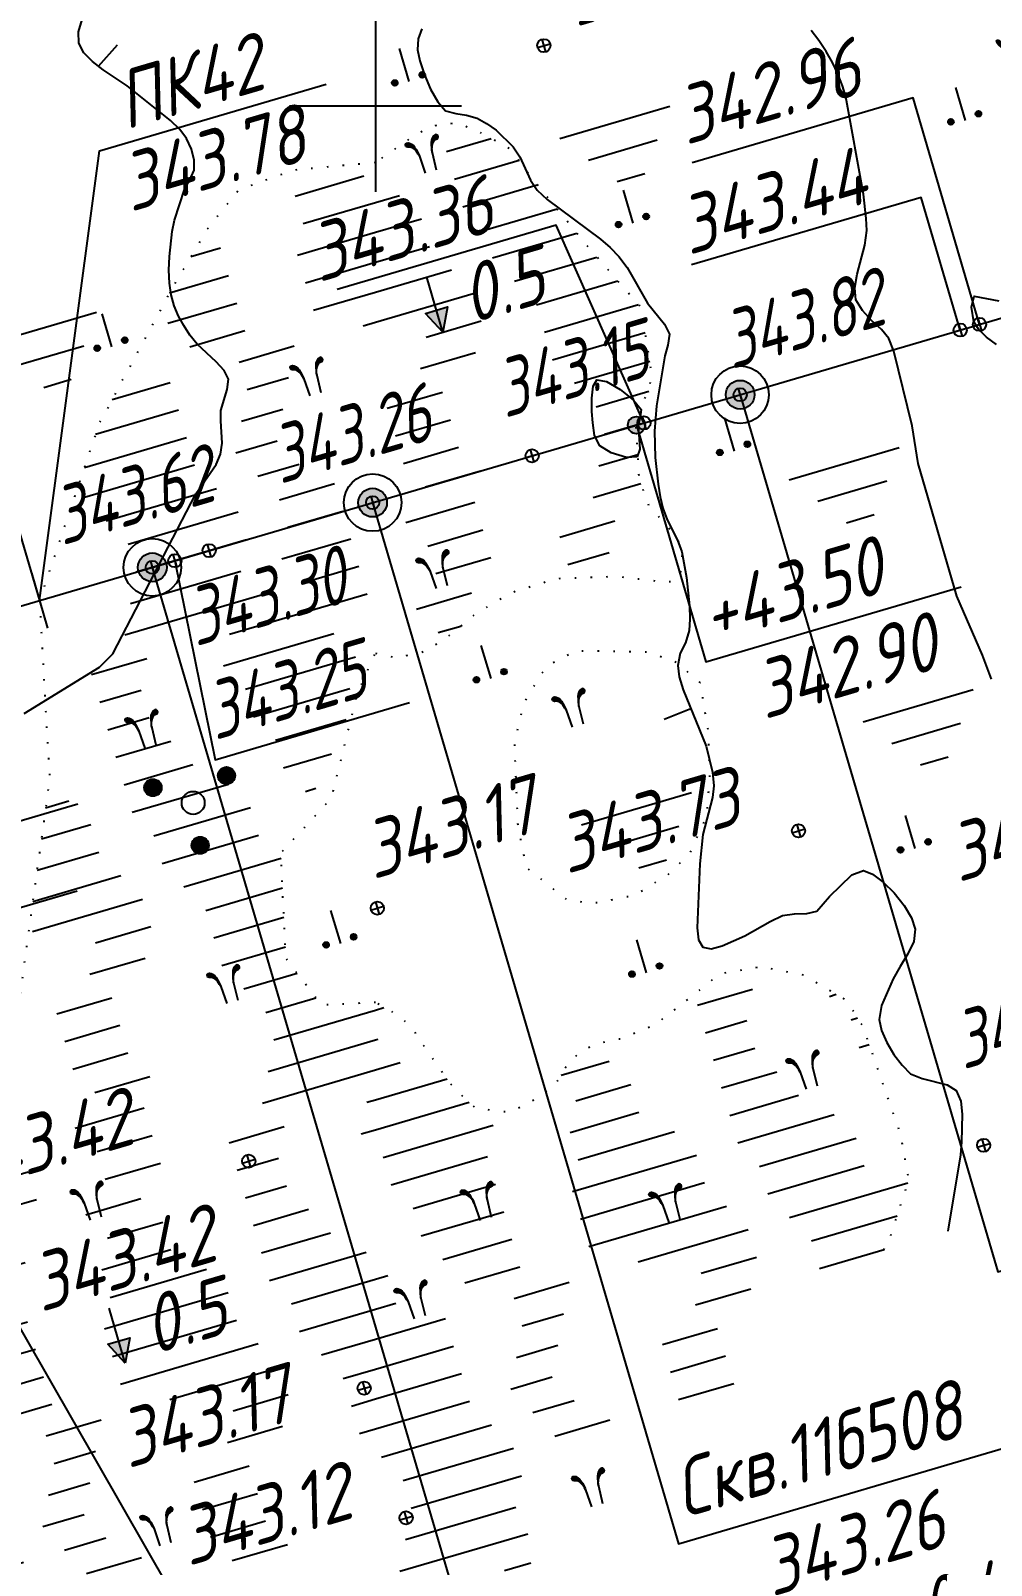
# Model space of a CAD drawing. Extents: x 1517648 to 1519685, y 2184577 to 2185456.
# Drawn here: x 1517976 to 1518042.9, y 2184698.3 to 2184805.2 of the extents above; entities that cross this region are included whole.
import ezdxf
from ezdxf.enums import TextEntityAlignment as Align

# ---------------------------------------------------------------- set-up
doc = ezdxf.new("R2010")
doc.units = 0
doc.header["$PDMODE"] = 34
doc.linetypes.add('ИИDot', pattern=[1, 0, -1])
for name, color, linetype, lineweight in [('ИИ_БОЛОТО_025', 3, 'Continuous', 25), ('ИИ_ГЕОСЕТКА_025', 3, 'Continuous', 25), ('ИИ_КОНТУР_025', 7, 'ИИDot', 25), ('ИИ_ОТМЕТКА_025', 7, 'Continuous', 25), ('ИИ_ОФОРМЛЕНИЕ_025', 7, 'Continuous', 25), ('ИИ_ПИКЕТАЖ_025', 7, 'Continuous', 25), ('ИИ_РАЗМЕР_025', 7, 'Continuous', 25), ('ИИ_РЕЛЬЕФ_025', 34, 'Continuous', 25), ('ИИ_СКВАЖИНА_025', 7, 'Continuous', 25), ('ИИ_ТРАССА_ТРУБ_025', 7, 'Continuous', 25), ('ИИ_УГОДЬЯ_025', 7, 'Continuous', 25)]:
    doc.layers.add(name, color=color, linetype=linetype, lineweight=lineweight)
doc.styles.add('VNIPISIMPLEXCUR', font='simplex.shx', dxfattribs={"width": 0.8, "oblique": 15})
doc.dimstyles.new('ИИ-2000-м-dm', dxfattribs={"dimscale": 2, "dimtxt": 2.5, "dimasz": 2.5, "dimexe": 1.25, "dimexo": 0, "dimgap": 1, "dimtad": 1, "dimtoh": 1, "dimzin": 1, "dimdsep": 46, "dimtxsty": 'VNIPISIMPLEXCUR', "dimcen": 2.5, "dimaunit": 1, "dimazin": 0, "dimtfac": 1, "dimtmove": 1, "dimatfit": 2, "dimfxl": 1, "dimarcsym": 0})
pattern_1 = [(16.3732, (1510916.102, 2172268.426), (-9.58435, 32.62116), [10, -3, 4, -5, 4, -8]), (16.3732, (1510916.498, 2172270.627), (-9.58435, 32.62116), [8, -3, 5, -4, 5, -9]), (16.3732, (1510916.894, 2172272.828), (-9.58435, 32.62116), [8, -3, 4, -6, 4, -9]), (16.3732, (1510916.33, 2172274.747), (-9.58435, 32.62116), [8, -3, 4, -5, 4, -10]), (16.3732, (1510914.807, 2172276.384), (-9.58435, 32.62116), [8, -3, 3, -7, 4, -9]), (16.3732, (1510913.283, 2172278.02), (-9.58435, 32.62116), [8, -3, 3, -8, 4, -8]), (16.3732, (1510912.72, 2172279.94), (-9.58435, 32.62116), [8, -4, 3, -10, 4, -5]), (16.3732, (1510912.156, 2172281.86), (-9.58435, 32.62116), [8, -5, 3, -10, 4, -4]), (16.3732, (1510910.633, 2172283.495), (-9.58435, 32.62116), [9, -5, 4, -5, 8, -3]), (16.3732, (1510909.11, 2172285.132), (-9.58435, 32.62116), [7, -5, 4, -5, 10, -3]), (16.3732, (1510908.546, 2172287.05), (-9.58435, 32.62116), [7, -4, 5, -5, 9, -4]), (16.3732, (1510907.022, 2172288.69), (-9.58435, 32.62116), [7, -4, 6, -5, 9, -3]), (16.3732, (1510906.46, 2172290.607), (-9.58435, 32.62116), [5, -6, 6, -6, 7, -4]), (16.3732, (1510905.895, 2172292.526), (-9.58435, 32.62116), [4, -6, 7, -6, 5, -6]), (16.3732, (1510905.33, 2172294.445), (-9.58435, 32.62116), [3, -7, 8, -6, 4, -6]), (16.3732, (1510904.767, 2172296.364), (-9.58435, 32.62116), [3, -6, 8, -6, 4, -7]), (16.3732, (1510904.204, 2172298.283), (-9.58435, 32.62116), [4, -6, 10, -5, 4, -5])]

# ---------------------------------------------------------------- blocks, each defined once
blk = doc.blocks.new('ИИ053951')
at = {"linetype": 'Continuous', "lineweight": 25}
h = blk.add_hatch(color=0, dxfattribs=at)
edge = h.paths.add_edge_path()
edge.add_arc((1.16, 0.95), 0.3, 0, 360)
h = blk.add_hatch(color=0, dxfattribs=at)
edge = h.paths.add_edge_path()
edge.add_arc((-1.403, 0.53), 0.3, 0, 360)
h = blk.add_hatch(color=0, dxfattribs=at)
edge = h.paths.add_edge_path()
edge.add_arc((0.243, -1.48), 0.3, 0, 360)
at = {"color": 0, "linetype": 'Continuous', "lineweight": 25}
for centre, radius in [((1.16, 0.95), 0.3), ((-1.403, 0.53), 0.3), ((0, 0), 0.4), ((0.243, -1.48), 0.3)]:
    blk.add_circle(centre, radius, dxfattribs=at)
blk = doc.blocks.new('ИИ05403')
at = {"linetype": 'Continuous', "lineweight": 25}
for points in [[(-0.372, 1.104), (-0.431, 1.161), (-0.48, 1.184), (-0.522, 1.188), (-0.557, 1.174), (-0.584, 1.138), (-0.586, 1.087), (-0.571, 1.061), (-0.533, 1.036), (-0.476, 1.021), (-0.421, 1.002), (-0.364, 0.955), (-0.323, 0.896), (-0.283, 0.809), (-0.251, 0.709), (-0.232, 0.626), (-0.236, 0.688), (-0.255, 0.786), (-0.277, 0.879), (-0.302, 0.97), (-0.328, 1.042)], [(0.421, 1.002), (0.476, 1.021), (0.533, 1.036), (0.571, 1.061), (0.586, 1.087), (0.584, 1.138), (0.557, 1.174), (0.522, 1.188), (0.48, 1.184), (0.431, 1.161), (0.372, 1.104), (0.328, 1.042), (0.302, 0.97), (0.277, 0.879), (0.255, 0.786), (0.236, 0.688), (0.232, 0.626), (0.251, 0.709), (0.283, 0.809), (0.323, 0.896), (0.364, 0.955)]]:
    blk.add_hatch(color=0, dxfattribs=at).paths.add_polyline_path(points)
at = {"color": 0, "linetype": 'Continuous', "lineweight": 25}
for points in [[(-0.232, 0.626), (-0.251, 0.709), (-0.283, 0.809), (-0.323, 0.896), (-0.364, 0.955), (-0.421, 1.002), (-0.476, 1.021), (-0.533, 1.036), (-0.571, 1.061), (-0.586, 1.087), (-0.584, 1.138), (-0.557, 1.174), (-0.522, 1.188), (-0.48, 1.184), (-0.431, 1.161), (-0.372, 1.104), (-0.328, 1.042), (-0.302, 0.97), (-0.277, 0.879), (-0.255, 0.786), (-0.236, 0.688), (-0.232, 0.626), (-0.2, 0)], [(0.232, 0.626), (0.251, 0.709), (0.283, 0.809), (0.323, 0.896), (0.364, 0.955), (0.421, 1.002), (0.476, 1.021), (0.533, 1.036), (0.571, 1.061), (0.586, 1.087), (0.584, 1.138), (0.557, 1.174), (0.522, 1.188), (0.48, 1.184), (0.431, 1.161), (0.372, 1.104), (0.328, 1.042), (0.302, 0.97), (0.277, 0.879), (0.255, 0.786), (0.236, 0.688), (0.232, 0.626), (0.2, 0)]]:
    blk.add_lwpolyline(points, dxfattribs=at)
blk = doc.blocks.new('ИИ05407')
at = {"linetype": 'Continuous', "lineweight": 25}
h = blk.add_hatch(color=0, dxfattribs=at)
edge = h.paths.add_edge_path()
edge.add_arc((-0.5, 0.1), 0.1, 0, 360)
h = blk.add_hatch(color=0, dxfattribs=at)
edge = h.paths.add_edge_path()
edge.add_arc((0.5, 0.1), 0.1, 0, 360)
at = {"color": 0, "linetype": 'Continuous', "lineweight": 25}
blk.add_lwpolyline([(0, 0), (0, 1.2)], dxfattribs=at)
for centre in [(-0.5, 0.1), (0.5, 0.1)]:
    blk.add_circle(centre, 0.1, dxfattribs=at)
blk = doc.blocks.new('ИИ05468')
at = {"color": 0, "linetype": 'Continuous', "lineweight": 25}
for points in [[(-2, 1), (2, 1)], [(-1.25, 0), (1.25, 0)], [(-0.5, -1), (0.5, -1)]]:
    blk.add_lwpolyline(points, dxfattribs=at)
blk = doc.blocks.new('PICKET')
at = {"color": 0, "linetype": 'Continuous', "lineweight": 25}
for p, q in [((-0.23, 0), (0.23, 0)), ((0, 0.23), (0, -0.23))]:
    blk.add_line(p, q, dxfattribs=at)
blk.add_circle((0, 0), 0.23, dxfattribs=at)
at = {"color": 0, "linetype": 'Continuous', "style": 'VNIPISIMPLEXCUR', "oblique": 15, "width": 0.8}
blk.add_attdef('OTMETKA', (1.25, 0.3), '', height=2, dxfattribs=at)
at = {"color": 8, "linetype": 'Continuous', "style": 'VNIPISIMPLEXCUR', "oblique": 15, "width": 0.8, "flags": 1}
blk.add_attdef('NOMER', (1.25, -2.7), '', height=2, dxfattribs=at)
blk = doc.blocks.new('ИИ05466')
at = {"linetype": 'Continuous', "lineweight": 25}
blk.add_hatch(color=0, dxfattribs=at).paths.add_polyline_path([(0, 0), (-0.4, 0.8), (0.4, 0.8)])
at = {"color": 0, "linetype": 'Continuous', "lineweight": 25}
for points in [[(0, 0), (0, 2)], [(0, 0), (-0.4, 0.8), (0.4, 0.8), (0, 0)]]:
    blk.add_lwpolyline(points, dxfattribs=at)
at = {"color": 0, "linetype": 'Continuous', "style": 'VNIPISIMPLEXCUR', "oblique": 15, "width": 0.8}
blk.add_attdef('DEPTH', (1, 0), '', height=2, dxfattribs=at)
blk = doc.blocks.new('ИИ053672А')
at = {"color": 0, "linetype": 'Continuous'}
for points in [[(0.7, 3.096), (0, 3.5), (-0.7, 3.096)], [(0, 3.5), (0, 0), (0.7, 0)], [(0.85, 2.009), (0, 2.5), (-0.85, 2.009)], [(1, 0.923), (0, 1.5), (-1, 0.923)]]:
    blk.add_lwpolyline(points, dxfattribs=at)
at = {"color": 0, "linetype": 'Continuous', "style": 'VNIPISIMPLEXCUR', "oblique": 15, "width": 0.8}
blk.add_attdef('RACE1', text='', height=2, dxfattribs=at).set_placement((-2, 2.25), align=Align.RIGHT)
blk.add_attdef('HEIGHT', (2, 2.25), '', height=2, dxfattribs=at)
blk.add_attdef('DISTANCE', text='', height=2, dxfattribs=at).set_placement((8.5, 1.75), align=Align.MIDDLE_LEFT)
blk.add_attdef('RACE2', text='', height=2, dxfattribs=at).set_placement((-2, 1.25), align=Align.TOP_RIGHT)
blk.add_attdef('THICKNESS', text='', height=2, dxfattribs=at).set_placement((2, 1.25), align=Align.TOP_LEFT)
blk = doc.blocks.new('ИИ15001')
at = {"color": 0, "linetype": 'Continuous', "lineweight": 25}
blk.add_lwpolyline([(0, 1), (0, -1)], dxfattribs=at)
at = {"color": 0, "linetype": 'Continuous', "lineweight": 25, "style": 'VNIPISIMPLEXCUR', "oblique": 15, "width": 0.8}
blk.add_attdef('STATIONING', text='', height=2, dxfattribs=at).set_placement((0, 2), align=Align.CENTER)
at = {"color": 7, "linetype": 'Continuous', "lineweight": 25, "style": 'VNIPISIMPLEXCUR', "oblique": 15, "width": 0.8}
blk.add_attdef('HEIGHT', text='', height=2, dxfattribs=at).set_placement((0, -2), align=Align.TOP_CENTER)
blk = doc.blocks.new('ИИ25001')
at = {"linetype": 'Continuous'}
h = blk.add_hatch(color=0, dxfattribs=at)
edge = h.paths.add_edge_path()
edge.add_arc((0, 0), 0.5, 0, 360)
at = {"color": 0, "linetype": 'Continuous'}
for radius in [1, 0.5]:
    blk.add_circle((0, 0), radius, dxfattribs=at)
at = {"color": 0, "style": 'VNIPISIMPLEXCUR', "oblique": 15, "width": 0.8}
for tag, p in [('NUMBER', (2, 0.7)), ('STS', (14.218, 0.7)), ('EGWL', (38.317, 0.7)), ('TFS', (19.079, -1)), ('HEIGHT', (2, -2.7)), ('FS', (14.218, -2.7)), ('AGWL', (36.594, -2.7))]:
    blk.add_attdef(tag, p, '', height=2, dxfattribs=at)
at = {"color": 253, "style": 'VNIPISIMPLEXCUR', "oblique": 15, "width": 0.8, "flags": 1}
for tag, p in [('DATE', (-2.5, -0.8)), ('NOTE1', (-2.5, -3.2)), ('NOTE2', (-2.5, -5.6))]:
    blk.add_attdef(tag, text='', height=1.6, dxfattribs=at).set_placement(p, align=Align.RIGHT)
blk = doc.blocks.new('ИИ15002')
at = {"linetype": 'Continuous', "lineweight": 25}
h = blk.add_hatch(color=0, dxfattribs=at)
edge = h.paths.add_edge_path()
edge.add_arc((0, 0), 0.3, 0, 360)
at = {"color": 0, "linetype": 'Continuous', "lineweight": 25}
blk.add_circle((0, 0), 0.3, dxfattribs=at)
at = {"color": 0, "linetype": 'Continuous', "style": 'VNIPISIMPLEXCUR', "oblique": 15, "width": 0.8}
blk.add_attdef('STATIONING', (1, 1.3), '', height=2, rotation=90, dxfattribs=at)
at = {"color": 7, "linetype": 'Continuous', "style": 'VNIPISIMPLEXCUR', "oblique": 15, "width": 0.8}
blk.add_attdef('HEIGHT', text='', height=2, dxfattribs=at).set_placement((0, -1.3), align=Align.TOP_CENTER)
blk = doc.blocks.new('ИИ053296')
at = {"color": 0, "linetype": 'Continuous', "lineweight": 25}
blk.add_lwpolyline([(0, 0), (1, 0)], dxfattribs=at)
blk = doc.blocks.new('ИИ05012')
at = {"color": 0, "linetype": 'Continuous', "flags": 128}
for points in [[(0, 3), (0, -3)], [(-3, 0), (3, 0)]]:
    blk.add_lwpolyline(points, dxfattribs=at)
blk = doc.blocks.new('*D26')
at = {"layer": 'Defpoints', "color": 0, "transparency": 16777216}
for p in [(1517926.91, 2184855.15), (1518076.55, 2184794.9), (1517957.23, 2184764.67), (1517857.42, 2184730.52), (1517974.2, 2184660.52)]:
    blk.add_point(p, dxfattribs=at)
at = {"layer": 'ИИ_РАЗМЕР_025', "color": 0, "lineweight": -2, "transparency": 16777216}
for p, q in [((1517951.52, 2184788.68), (1517966.03, 2184792.94)), ((1517955.31, 2184766.13), (1517951.52, 2184788.68))]:
    blk.add_line(p, q, dxfattribs=at)
blk.add_arc((1517950.55, 2184757.88), 9.53, 40.6008, 79.4298, dxfattribs=at)
at = {"layer": 'ИИ_РАЗМЕР_025', "color": 0, "transparency": 16777216}
for points in [[(1517952.31, 2184766.58), (1517952.28, 2184767.91), (1517948.29, 2184767.14)], [(1517958.37, 2184764.4), (1517957.2, 2184763.76), (1517959.69, 2184760.57)]]:
    blk.add_solid(points, dxfattribs=at)
at = {"layer": 'ИИ_РАЗМЕР_025', "color": 0, "transparency": 16777216, "insert": (1517958.3, 2184794.19), "char_height": 4, "attachment_point": 5, "rotation": 16.3732, "style": 'VNIPISIMPLEXCUR'}
blk.add_mtext("87°17'", dxfattribs=at)

msp = doc.modelspace()

# ---------------------------------------------------------------- hatches: boundary and pattern name
at = {"layer": 'ИИ_БОЛОТО_025'}
h = msp.add_hatch(dxfattribs=at)
h.set_pattern_fill('ИИ_БОЛОТО', color=256, scale=2, style=0, pattern_type=2)
h.set_pattern_definition(pattern_1)
h.paths.add_polyline_path([(1518000, 2184761.86), (1518001.418, 2184761.546), (1518003.235, 2184761.924), (1518004.825, 2184762.832), (1518006.945, 2184764.572), (1518009.443, 2184766.085), (1518012.623, 2184767.068), (1518016.863, 2184767.219), (1518019.362, 2184766.917), (1518020.725, 2184766.841), (1518021.33, 2184767.598), (1518021.406, 2184769.186), (1518020.649, 2184770.321), (1518019.059, 2184772.136), (1518018.378, 2184774.028), (1518018.226, 2184776.827), (1518019.286, 2184781.081), (1518018.529, 2184785.922), (1518014.895, 2184790.083), (1518011.031, 2184794.793), (1518009.517, 2184796.912), (1518007.094, 2184798.273), (1518005.58, 2184798.803), (1518003.839, 2184798.576), (1518002.324, 2184797.668), (1518000, 2184796.047)])
h = msp.add_hatch(dxfattribs=at)
h.set_pattern_fill('ИИ_БОЛОТО', color=256, scale=2, style=0, pattern_type=2)
h.set_pattern_definition(pattern_1)
h.paths.add_polyline_path([(1518000, 2184682.984), (1517998.463, 2184681.637), (1517993.389, 2184678.175), (1517989.8, 2184677.433), (1517986.83, 2184679.288), (1517982.251, 2184682.132), (1517978.044, 2184687.449), (1517973.093, 2184701.184), (1517973.959, 2184706.501), (1517974.456, 2184717.894), (1517974.456, 2184732.486), (1517976.439, 2184746.87), (1517977.305, 2184753.177), (1517977.063, 2184757.066), (1517976.592, 2184765.533), (1517980.739, 2184777.84), (1517985.8, 2184787.252), (1517988.365, 2184791.538), (1517990.502, 2184794.159), (1517994.291, 2184795.518), (1518000, 2184796.047), (1518000, 2184761.86), (1517998.776, 2184759.172), (1517996.231, 2184753.165), (1517993.407, 2184747.935), (1517993.762, 2184740.58), (1517996.236, 2184737.33), (1518000, 2184737.516)])
h = msp.add_hatch(dxfattribs=at)
h.set_pattern_fill('ИИ_БОЛОТО', color=256, scale=2, style=0, pattern_type=2)
h.set_pattern_definition(pattern_1)
h.paths.add_polyline_path([(1518011.944, 2184687.125), (1518010.015, 2184706.519), (1518026.966, 2184711.499), (1518027.207, 2184712.496), (1518028.174, 2184715.009), (1518030.98, 2184717.039), (1518033.688, 2184718.199), (1518035.14, 2184719.745), (1518035.817, 2184721.002), (1518037.171, 2184725.158), (1518036.591, 2184728.348), (1518033.975, 2184735.844), (1518032.814, 2184737.68), (1518029.815, 2184739.42), (1518026.913, 2184740), (1518024.011, 2184739.517), (1518019.464, 2184735.94), (1518017.045, 2184734.974), (1518015.207, 2184734.587), (1518013.563, 2184733.524), (1518012.595, 2184731.881), (1518011.241, 2184730.818), (1518009.403, 2184729.851), (1518006.984, 2184730.141), (1518005.436, 2184731.591), (1518003.695, 2184734.007), (1518002.437, 2184735.94), (1518000.986, 2184737.004), (1518000, 2184737.516), (1518000, 2184682.984), (1518002.782, 2184684.788), (1518007.41, 2184686.707)])

# ---------------------------------------------------------------- linework, layer by layer
at = {"layer": 'ИИ_КОНТУР_025', "flags": 128}
for points in [[(1518000, 2184761.86), (1518001.418, 2184761.546), (1518003.235, 2184761.924), (1518004.825, 2184762.832), (1518006.945, 2184764.572), (1518009.443, 2184766.085), (1518012.623, 2184767.068), (1518016.863, 2184767.219), (1518019.362, 2184766.917), (1518020.725, 2184766.841), (1518021.33, 2184767.598), (1518021.406, 2184769.186), (1518020.649, 2184770.321), (1518019.059, 2184772.136), (1518018.378, 2184774.028), (1518018.16, 2184777.81), (1518019.286, 2184781.081), (1518018.529, 2184785.922), (1518014.895, 2184790.083), (1518011.031, 2184794.793), (1518009.517, 2184796.912), (1518007.094, 2184798.273), (1518005.58, 2184798.803), (1518003.839, 2184798.576), (1518002.324, 2184797.668), (1518000, 2184796.047)], [(1518000, 2184796.047), (1517994.291, 2184795.518), (1517990.502, 2184794.159), (1517988.365, 2184791.538), (1517985.8, 2184787.252), (1517980.739, 2184777.84), (1517976.592, 2184765.533), (1517977.063, 2184757.066), (1517977.305, 2184753.177), (1517976.439, 2184746.87), (1517974.456, 2184732.486), (1517974.456, 2184717.894), (1517973.959, 2184706.501), (1517973.093, 2184701.184), (1517978.044, 2184687.449), (1517982.251, 2184682.132), (1517986.83, 2184679.288), (1517989.8, 2184677.433), (1517993.389, 2184678.175), (1517998.463, 2184681.637), (1518000, 2184682.984)], [(1518000, 2184737.516), (1517996.236, 2184737.33), (1517993.762, 2184740.58), (1517993.407, 2184747.935), (1517996.928, 2184751.757), (1517998.776, 2184759.172), (1518000, 2184761.86)], [(1518035.429, 2184720.283), (1518035.817, 2184721.002), (1518037.171, 2184725.158), (1518036.591, 2184728.348), (1518033.975, 2184735.844), (1518032.814, 2184737.68), (1518029.815, 2184739.42), (1518026.913, 2184740), (1518024.011, 2184739.517), (1518019.464, 2184735.94), (1518017.045, 2184734.974), (1518015.207, 2184734.587), (1518013.563, 2184733.524), (1518012.595, 2184731.881), (1518011.241, 2184730.818), (1518009.403, 2184729.851), (1518006.984, 2184730.141), (1518005.436, 2184731.591), (1518003.695, 2184734.007), (1518002.437, 2184735.94), (1518000.986, 2184737.004), (1518000, 2184737.516)]]:
    msp.add_lwpolyline(points, dxfattribs=at)
msp.add_lwpolyline([(1518022.637, 2184759.799), (1518020.976, 2184761.217), (1518018.943, 2184761.934), (1518016.371, 2184761.994), (1518013.92, 2184761.994), (1518011.887, 2184760.919), (1518010.332, 2184758.409), (1518009.674, 2184755.589), (1518009.914, 2184749.793), (1518010.512, 2184746.926), (1518013.442, 2184744.595), (1518015.415, 2184744.476), (1518018.106, 2184745.014), (1518020.372, 2184746.424), (1518021.924, 2184747.942), (1518023.098, 2184750.539), (1518023.307, 2184753.347), (1518023.182, 2184756.489)], close=True, dxfattribs=at)
at = {"layer": 'ИИ_ОТМЕТКА_025'}
for points, elevation in [([(1518042.092, 2184784.776), (1518037.456, 2184800.554), (1518022.057, 2184796.03)], 342.96), ([(1518040.748, 2184784.381), (1518038.035, 2184793.616), (1518022.028, 2184788.913)], 343.44), ([(1518018.708, 2184777.906), (1518012.585, 2184791.679), (1517997.326, 2184787.196)], 343.36), ([(1517986.021, 2184768.303), (1517988.84, 2184754.439), (1518002.376, 2184758.416)], 343.25), ([(1517954.97, 2184759.08), (1517962.562, 2184740.415), (1517979.218, 2184745.308)], -0.67), ([(1517955.784, 2184759.419), (1517963.15, 2184746.627), (1517979.266, 2184751.362)], 343.29)]:
    msp.add_lwpolyline(points, dxfattribs=dict(at, elevation=elevation))
at = {"layer": 'ИИ_ОФОРМЛЕНИЕ_025', "flags": 128}
msp.add_lwpolyline([(1517688.758, 2184680.966), (1517648.153, 2184819.17), (1517935.993, 2184903.718), (1517976.592, 2184765.533)], dxfattribs=at)
at = {"layer": 'ИИ_ПИКЕТАЖ_025', "color": 4}
for points, elevation in [([(1517976.592, 2184765.533), (1517980.764, 2184796.862), (1517996.562, 2184801.503)], 343.78), ([(1518018.185, 2184777.752), (1518023.028, 2184761.268), (1518040.811, 2184766.493)], 342.9)]:
    msp.add_lwpolyline(points, dxfattribs=dict(at, elevation=elevation))
at = {"layer": 'ИИ_ПИКЕТАЖ_025', "elevation": 342.87}
msp.add_lwpolyline([(1517950.545, 2184757.88), (1518005.646, 2184661.702), (1518102.746, 2184690.231)], dxfattribs=at)
at = {"layer": 'ИИ_РЕЛЬЕФ_025'}
for points, elevation in [([(1517975.525, 2184757.658), (1517980.781, 2184760.888), (1517981.698, 2184761.826), (1517987.489, 2184772.956), (1517988.902, 2184775.015), (1517989.21, 2184775.737), (1517989.313, 2184776.486), (1517989.214, 2184778.051), (1517989.227, 2184778.781), (1517989.668, 2184780.238), (1517989.767, 2184780.951), (1517989.458, 2184781.549), (1517988.907, 2184782.154), (1517987.585, 2184783.384), (1517987.064, 2184784.01), (1517986.639, 2184784.684), (1517986.27, 2184785.357), (1517985.971, 2184786.059), (1517985.755, 2184786.823), (1517985.641, 2184787.65), (1517985.611, 2184788.559), (1517985.646, 2184789.497), (1517985.841, 2184791.253), (1517986.005, 2184792.031), (1517986.697, 2184794.171), (1517987.057, 2184794.837), (1517987.369, 2184795.522), (1517987.362, 2184796.215), (1517987.19, 2184796.977), (1517986.844, 2184797.736), (1517986.364, 2184798.354), (1517985.711, 2184798.97), (1517982.701, 2184801.392), (1517981.029, 2184802.514), (1517980.273, 2184803.092), (1517979.679, 2184803.701), (1517979.327, 2184804.359), (1517979.303, 2184805.149), (1517979.564, 2184806.016)], 343.5), ([(1518003.233, 2184805.379), (1518002.981, 2184804.682), (1518002.93, 2184803.909), (1518003.098, 2184803.133), (1518003.416, 2184802.166), (1518003.844, 2184801.161), (1518004.342, 2184800.27), (1518004.869, 2184799.649), (1518005.594, 2184799.471), (1518006.334, 2184799.342), (1518007.082, 2184799.143), (1518007.739, 2184798.773), (1518008.4, 2184798.3), (1518009.592, 2184797.156), (1518010.056, 2184796.442), (1518010.805, 2184794.829), (1518011.258, 2184794.131), (1518011.953, 2184793.478), (1518015.671, 2184790.712), (1518016.352, 2184790.133), (1518016.958, 2184789.515), (1518017.538, 2184788.739), (1518018.955, 2184786.244), (1518020.14, 2184784.794), (1518020.487, 2184784.093), (1518020.37, 2184783.334), (1518020.166, 2184782.583), (1518019.59, 2184779.092), (1518019.439, 2184777.339), (1518019.491, 2184775.488), (1518019.692, 2184773.628), (1518019.843, 2184772.756), (1518020.027, 2184771.956), (1518020.321, 2184771.147), (1518021.049, 2184769.726), (1518021.339, 2184768.915), (1518021.683, 2184767.132), (1518021.883, 2184765.151), (1518021.904, 2184764.23), (1518021.861, 2184763.43), (1518021.602, 2184762.579), (1518021.238, 2184761.851), (1518021.061, 2184761.006), (1518021.17, 2184760.206), (1518021.438, 2184759.308), (1518023.039, 2184755.383), (1518023.487, 2184753.562), (1518023.581, 2184752.621), (1518023.49, 2184751.794), (1518022.81, 2184749.217), (1518022.613, 2184747.191), (1518022.414, 2184742.723), (1518022.518, 2184741.883), (1518022.807, 2184741.377), (1518023.384, 2184741.262), (1518024.149, 2184741.47), (1518025.749, 2184742.174), (1518027.501, 2184743.17), (1518028.365, 2184743.577), (1518029.21, 2184743.7), (1518030.058, 2184743.721), (1518030.752, 2184743.877), (1518031.63, 2184744.902), (1518033.189, 2184746.421), (1518033.999, 2184746.719), (1518034.642, 2184746.472), (1518035.388, 2184745.915), (1518036.148, 2184745.15), (1518036.832, 2184744.28), (1518037.351, 2184743.408), (1518037.615, 2184742.637), (1518037.522, 2184741.774), (1518037.104, 2184740.906), (1518036.557, 2184740.038), (1518036.074, 2184739.17), (1518035.271, 2184737.298), (1518035.09, 2184736.338), (1518035.268, 2184735.563), (1518035.63, 2184734.723), (1518036.123, 2184733.891), (1518036.693, 2184733.14), (1518037.289, 2184732.542), (1518038.095, 2184732.211), (1518039.84, 2184731.779), (1518040.466, 2184731.375), (1518040.786, 2184730.651), (1518040.89, 2184729.74), (1518040.834, 2184727.804), (1518040.766, 2184726.908), (1518039.881, 2184721.591)], 343.5), ([(1518042.926, 2184760.04), (1518042.303, 2184761.714), (1518040.499, 2184765.84), (1518037.812, 2184775.089), (1518037.407, 2184777.706), (1518036.117, 2184782.909), (1518035.766, 2184783.787), (1518035.25, 2184784.406), (1518034.558, 2184785.033), (1518033.937, 2184785.73), (1518033.474, 2184786.485), (1518033.409, 2184787.328), (1518033.575, 2184788.263), (1518034.108, 2184790.288), (1518034.228, 2184791.318), (1518034.202, 2184792.14), (1518033.999, 2184793.842), (1518032.777, 2184800.625), (1518032.544, 2184801.397), (1518032.214, 2184802.228), (1518031.836, 2184803.014), (1518031.402, 2184803.779), (1518030.903, 2184804.547), (1518030.362, 2184805.259)], 343.5), ([(1518043.272, 2184783.361), (1518042.578, 2184783.871), (1518042.044, 2184784.42), (1518041.685, 2184784.948), (1518041.537, 2184785.962), (1518041.722, 2184786.728), (1518043.446, 2184786.416)], 343)]:
    msp.add_lwpolyline(points, dxfattribs=dict(at, elevation=elevation))
at = {"layer": 'ИИ_РЕЛЬЕФ_025', "elevation": 343}
msp.add_lwpolyline([(1518018.236, 2184775.534), (1518017.482, 2184775.488), (1518016.433, 2184775.819), (1518015.631, 2184776.307), (1518015.266, 2184777.02), (1518015.149, 2184777.912), (1518015.087, 2184778.702), (1518015.071, 2184779.642), (1518015.161, 2184780.469), (1518015.422, 2184780.919), (1518016.092, 2184780.795), (1518017.062, 2184780.224), (1518017.984, 2184779.482), (1518018.515, 2184778.849), (1518018.446, 2184778.315), (1518018.298, 2184777.786), (1518018.42, 2184776.076)], close=True, dxfattribs=at)
at = {"layer": 'ИИ_СКВАЖИНА_025', "flags": 128}
for points in [[(1518025.409, 2184779.874), (1518043.367, 2184718.75), (1518069.087, 2184726.307)], [(1517999.803, 2184772.352), (1518021.119, 2184699.803), (1518047.154, 2184707.453)], [(1517984.452, 2184767.842), (1518009.316, 2184683.214), (1518035.26, 2184690.837)]]:
    msp.add_lwpolyline(points, dxfattribs=at)
at = {"layer": 'ИИ_ТРАССА_ТРУБ_025', "color": 4}
msp.add_lwpolyline([(1517688.758, 2184680.966), (1517857.42, 2184730.52), (1518076.55, 2184794.9), (1518264.428, 2184850.095)], dxfattribs=at)

# ---------------------------------------------------------------- block references
at = {"layer": 'ИИ_БОЛОТО_025', "xscale": 2, "yscale": 2, "zscale": 2, "rotation": 16.37305555555556}
for p in [(1518017.238, 2184796.926), (1517977.284, 2184782.582), (1518033.224, 2184773.155), (1518038.378, 2184756.278), (1518018.748, 2184749.104)]:
    msp.add_blockref('ИИ05468', p, dxfattribs=at)
at = {"layer": 'ИИ_БОЛОТО_025', "color": 7, "xscale": 2, "yscale": 2, "zscale": 2, "rotation": 16.37305555555556}
for p in [(1518004.706, 2184784.231), (1517982.561, 2184712.39)]:
    msp.add_blockref('ИИ05466', p, dxfattribs=at).add_auto_attribs({'DEPTH': '0.5'})
at = {"layer": 'ИИ_ГЕОСЕТКА_025', "xscale": 2, "yscale": 2, "zscale": 2}
msp.add_blockref('ИИ05012', (1518000, 2184800), dxfattribs=at)
at = {"layer": 'ИИ_ОТМЕТКА_025', "xscale": 2, "yscale": 2, "zscale": 2, "rotation": 16.37305555555556}
msp.add_blockref('PICKET', (1518011.73, 2184804.2, 343.74), dxfattribs=at).add_auto_attribs({'OTMETKA': '343.74'})
at = {"layer": 'ИИ_ОТМЕТКА_025'}
ref = msp.add_blockref('PICKET', (1518042.092, 2184784.776, 342.96), dxfattribs=dict(at, xscale=2, yscale=2, zscale=2, rotation=16.37305555555556))
ref.add_attrib('OTMETKA', '342.96', (1518021.643, 2184797.252, 342.96), dxfattribs={"layer": '0', "color": 0, "linetype": 'Continuous', "height": 4, "rotation": 16.37306, "style": 'VNIPISIMPLEXCUR', "oblique": 15, "width": 0.8})
ref = msp.add_blockref('PICKET', (1518040.748, 2184784.381, 343.44), dxfattribs=dict(at, xscale=2, yscale=2, zscale=2, rotation=16.37305555555556))
ref.add_attrib('OTMETKA', '343.44', (1518021.831, 2184789.583, 343.44), dxfattribs={"layer": '0', "color": 0, "linetype": 'Continuous', "height": 4, "rotation": 16.37306, "style": 'VNIPISIMPLEXCUR', "oblique": 15, "width": 0.8})
ref = msp.add_blockref('PICKET', (1518018.708, 2184777.906, 343.36), dxfattribs=dict(at, xscale=2, yscale=2, zscale=2, rotation=16.37305555555556))
ref.add_attrib('OTMETKA', '343.36', (1517996.059, 2184787.686, 349.06), dxfattribs={"layer": '0', "color": 0, "linetype": 'Continuous', "height": 4, "rotation": 16.37306, "style": 'VNIPISIMPLEXCUR', "oblique": 15, "width": 0.8})
ref = msp.add_blockref('PICKET', (1518025.409, 2184779.875, 343.82), dxfattribs=dict(at, xscale=2, yscale=2, zscale=2, rotation=16.37305555555556))
ref.add_attrib('OTMETKA', '343.82', (1518024.814, 2184781.628, 343.82), dxfattribs={"layer": '0', "color": 0, "linetype": 'Continuous', "height": 4, "rotation": 16.37306, "style": 'VNIPISIMPLEXCUR', "oblique": 15, "width": 0.7})
ref = msp.add_blockref('PICKET', (1518010.914, 2184775.615, 343.15), dxfattribs=dict(at, xscale=2, yscale=2, zscale=2, rotation=16.37305555555556))
ref.add_attrib('OTMETKA', '343.15', (1518009.012, 2184778.231, 343.26), dxfattribs={"layer": '0', "color": 0, "linetype": 'Continuous', "height": 4, "rotation": 16.37306, "style": 'VNIPISIMPLEXCUR', "oblique": 15, "width": 0.7})
ref = msp.add_blockref('PICKET', (1517999.803, 2184772.352, 343.26), dxfattribs=dict(at, xscale=2, yscale=2, zscale=2, rotation=16.37305555555556))
ref.add_attrib('OTMETKA', '343.26', (1517993.352, 2184773.63, 343.26), dxfattribs={"layer": '0', "color": 0, "linetype": 'Continuous', "height": 4, "rotation": 16.37306, "style": 'VNIPISIMPLEXCUR', "oblique": 15, "width": 0.7})
ref = msp.add_blockref('PICKET', (1517984.452, 2184767.842, 343.62), dxfattribs=dict(at, xscale=2, yscale=2, zscale=2, rotation=16.37305555555556))
ref.add_attrib('OTMETKA', '343.62', (1517978.164, 2184769.35, 343.62), dxfattribs={"layer": '0', "color": 0, "linetype": 'Continuous', "height": 4, "rotation": 16.37306, "style": 'VNIPISIMPLEXCUR', "oblique": 15, "width": 0.7})
ref = msp.add_blockref('PICKET', (1517986.021, 2184768.303, 343.25), dxfattribs=dict(at, xscale=2, yscale=2, zscale=2, rotation=16.37305555555556))
ref.add_attrib('OTMETKA', '343.25', (1517988.82, 2184755.78, 343.25), dxfattribs={"layer": '0', "color": 0, "linetype": 'Continuous', "height": 4, "rotation": 16.37306, "style": 'VNIPISIMPLEXCUR', "oblique": 15, "width": 0.7})
ref = msp.add_blockref('PICKET', (1517988.41, 2184769.005, 343.3), dxfattribs=dict(at, xscale=2, yscale=2, zscale=2, rotation=16.37305555555556))
ref.add_attrib('OTMETKA', '343.30', (1517987.468, 2184762.311, 343.3), dxfattribs={"layer": '0', "color": 0, "linetype": 'Continuous', "height": 4, "rotation": 16.37306, "style": 'VNIPISIMPLEXCUR', "oblique": 15, "width": 0.7})
ref = msp.add_blockref('PICKET', (1518056.05, 2184757.94, 343.45), dxfattribs=dict(at, xscale=2, yscale=2, zscale=2, rotation=16.37305555555556))
ref.add_attrib('OTMETKA', '343.45', (1518040.622, 2184745.881, 343.45), dxfattribs={"layer": '0', "color": 0, "linetype": 'Continuous', "height": 4, "rotation": 16.37306, "style": 'VNIPISIMPLEXCUR', "oblique": 15, "width": 0.8})
ref = msp.add_blockref('PICKET', (1518029.48, 2184749.48, 343.73), dxfattribs=dict(at, xscale=2, yscale=2, zscale=2, rotation=16.37305555555556))
ref.add_attrib('OTMETKA', '343.73', (1518013.331, 2184746.456, 343.73), dxfattribs={"layer": '0', "color": 0, "linetype": 'Continuous', "height": 4, "rotation": 16.37306, "style": 'VNIPISIMPLEXCUR', "oblique": 15, "width": 0.8})
ref = msp.add_blockref('PICKET', (1518000.129, 2184744.09, 343.17), dxfattribs=dict(at, xscale=2, yscale=2, zscale=2, rotation=16.37305555555556))
ref.add_attrib('OTMETKA', '343.17', (1517999.836, 2184746.078, 343.17), dxfattribs={"layer": '0', "color": 0, "linetype": 'Continuous', "height": 4, "rotation": 16.37306, "style": 'VNIPISIMPLEXCUR', "oblique": 15, "width": 0.8})
ref = msp.add_blockref('PICKET', (1518042.376, 2184727.569, 343.61), dxfattribs=dict(at, xscale=2, yscale=2, zscale=2, rotation=16.37305555555556))
ref.add_attrib('OTMETKA', '343.61', (1518040.954, 2184732.827, 343.61), dxfattribs={"layer": '0', "color": 0, "linetype": 'Continuous', "height": 4, "rotation": 16.37306, "style": 'VNIPISIMPLEXCUR', "oblique": 15, "width": 0.7})
ref = msp.add_blockref('PICKET', (1517972.51, 2184720.86, 343.42), dxfattribs=dict(at, xscale=2, yscale=2, zscale=2, rotation=16.37305555555556))
ref.add_attrib('OTMETKA', '343.42', (1517970.918, 2184724.055, 343.42), dxfattribs={"layer": '0', "color": 0, "linetype": 'Continuous', "height": 4, "rotation": 16.37306, "style": 'VNIPISIMPLEXCUR', "oblique": 15, "width": 0.8})
ref = msp.add_blockref('PICKET', (1517991.17, 2184726.46, 343.42), dxfattribs=dict(at, xscale=2, yscale=2, zscale=2, rotation=16.37305555555556))
ref.add_attrib('OTMETKA', '343.42', (1517976.686, 2184715.928, 343.42), dxfattribs={"layer": '0', "color": 0, "linetype": 'Continuous', "height": 4, "rotation": 16.37306, "style": 'VNIPISIMPLEXCUR', "oblique": 15, "width": 0.8})
ref = msp.add_blockref('PICKET', (1517999.216, 2184710.64, 343.17), dxfattribs=dict(at, xscale=2, yscale=2, zscale=2, rotation=16.37305555555556))
ref.add_attrib('OTMETKA', '343.17', (1517982.754, 2184705.031, 343.17), dxfattribs={"layer": '0', "color": 0, "linetype": 'Continuous', "height": 4, "rotation": 16.37306, "style": 'VNIPISIMPLEXCUR', "oblique": 15, "width": 0.8})
ref = msp.add_blockref('PICKET', (1518002.133, 2184701.601, 343.12), dxfattribs=dict(at, xscale=2, yscale=2, zscale=2, rotation=16.37305555555556))
ref.add_attrib('OTMETKA', '343.12', (1517986.965, 2184698.228, 343.12), dxfattribs={"layer": '0', "color": 0, "linetype": 'Continuous', "height": 4, "rotation": 16.37306, "style": 'VNIPISIMPLEXCUR', "oblique": 15, "width": 0.8})
at = {"layer": 'ИИ_ПИКЕТАЖ_025', "color": 4}
ref = msp.add_blockref('ИИ15001', (1517976.592, 2184765.533, 343.78), dxfattribs=dict(at, xscale=2, yscale=2, zscale=2, rotation=16.37269308999997))
ref.add_attrib('STATIONING', 'ПК42', dxfattribs={"layer": '0', "color": 0, "linetype": 'Continuous', "lineweight": 25, "height": 4, "rotation": 16.37269, "style": 'VNIPISIMPLEXCUR', "oblique": 15, "width": 0.8}).set_placement((1517987.526, 2184799.765), align=Align.CENTER)
ref.add_attrib('HEIGHT', '343.78', dxfattribs={"layer": '0', "color": 7, "linetype": 'Continuous', "lineweight": 25, "height": 4, "rotation": 16.37269, "style": 'VNIPISIMPLEXCUR', "oblique": 15, "width": 0.8}).set_placement((1517988.059, 2184798.265), align=Align.TOP_CENTER)
ref = msp.add_blockref('ИИ15002', (1518018.185, 2184777.752, 342.9), dxfattribs=dict(at, xscale=1.999999999999999, yscale=1.999999999999999, zscale=1.999999999999999, rotation=16.37305555555556))
ref.add_attrib('STATIONING', '+43.50', (1518023.36, 2184762.541, 342.9), dxfattribs={"layer": '0', "color": 0, "linetype": 'Continuous', "height": 4, "rotation": 16.37306, "style": 'VNIPISIMPLEXCUR', "oblique": 15, "width": 0.8})
ref.add_attrib('HEIGHT', '342.90', dxfattribs={"layer": '0', "color": 7, "linetype": 'Continuous', "height": 4, "rotation": 16.37306, "style": 'VNIPISIMPLEXCUR', "oblique": 15, "width": 0.8}).set_placement((1518032.144, 2184762.883, 342.9), align=Align.TOP_CENTER)
at = {"layer": 'ИИ_РЕЛЬЕФ_025', "xscale": 2, "yscale": 2, "zscale": 2}
for p, rotation in [((1517980.709, 2184802.758, 343.5), 48.84606673215781), ((1518021.979, 2184757.983, 343.5), 202.1929834221578)]:
    msp.add_blockref('ИИ053296', p, dxfattribs=dict(at, rotation=rotation))
at = {"layer": 'ИИ_СКВАЖИНА_025'}
ref = msp.add_blockref('ИИ25001', (1518025.409, 2184779.874, 343.82), dxfattribs=dict(at, xscale=2, yscale=2, zscale=2, rotation=16.37319113215781))
ref.add_attrib('NUMBER', 'Скв.11в154', (1518043.938, 2184720.046, 343.82), dxfattribs={"layer": '0', "color": 0, "height": 4, "rotation": 16.37319, "style": 'VNIPISIMPLEXCUR', "oblique": 15, "width": 0.8})
ref.add_attrib('HEIGHT', '343.82', (1518049.9, 2184715.584, 343.82), dxfattribs={"layer": '0', "color": 0, "height": 4, "rotation": 16.37319, "style": 'VNIPISIMPLEXCUR', "oblique": 15, "width": 0.8})
ref.add_attrib('STS', '0,5', (1518073.918, 2184728.808, 343.82), dxfattribs={"layer": '0', "color": 0, "height": 4, "rotation": 16.37319, "style": 'VNIPISIMPLEXCUR', "oblique": 15, "width": 0.8})
ref.add_attrib('FS', '0,0', (1518074.407, 2184722.847, 343.82), dxfattribs={"layer": '0', "color": 0, "height": 4, "rotation": 16.37319, "style": 'VNIPISIMPLEXCUR', "oblique": 15, "width": 0.8})
ref = msp.add_blockref('ИИ25001', (1517999.803, 2184772.352, 343.26), dxfattribs=dict(at, xscale=2, yscale=2, zscale=2, rotation=16.37319113215781))
ref.add_attrib('NUMBER', 'Скв.11б508', (1518021.434, 2184701.564), dxfattribs={"layer": '0', "color": 0, "height": 4, "rotation": 16.37319, "style": 'VNIPISIMPLEXCUR', "oblique": 15, "width": 0.8})
ref.add_attrib('HEIGHT', '343.26', (1518027.624, 2184696.096), dxfattribs={"layer": '0', "color": 0, "height": 4, "rotation": 16.37319, "style": 'VNIPISIMPLEXCUR', "oblique": 15, "width": 0.8})
ref.add_attrib('STS', '1,6', (1518051.839, 2184710.497), dxfattribs={"layer": '0', "color": 0, "height": 4, "rotation": 16.37319, "style": 'VNIPISIMPLEXCUR', "oblique": 15, "width": 0.8})
ref.add_attrib('FS', '1,6', (1518052.707, 2184703.465), dxfattribs={"layer": '0', "color": 0, "height": 4, "rotation": 16.37319, "style": 'VNIPISIMPLEXCUR', "oblique": 15, "width": 0.8})
ref.add_attrib('EGWL', '0,0', (1518066.05, 2184714.45), dxfattribs={"layer": '0', "color": 0, "height": 4, "rotation": 16.37319, "style": 'VNIPISIMPLEXCUR', "oblique": 15, "width": 0.8})
ref.add_attrib('AGWL', '0,0', (1518064.677, 2184707.124), dxfattribs={"layer": '0', "color": 0, "height": 4, "rotation": 16.37319, "style": 'VNIPISIMPLEXCUR', "oblique": 15, "width": 0.8})
ref = msp.add_blockref('ИИ25001', (1517984.452, 2184767.842, 343.62), dxfattribs=dict(at, xscale=2, yscale=2, zscale=2, rotation=16.37319113215781))
ref.add_attrib('NUMBER', 'Скв.11б507', (1518009.811, 2184684.767), dxfattribs={"layer": '0', "color": 0, "height": 4, "rotation": 16.37319, "style": 'VNIPISIMPLEXCUR', "oblique": 15, "width": 0.8})
ref.add_attrib('HEIGHT', '343.62', (1518015.865, 2184679.993), dxfattribs={"layer": '0', "color": 0, "height": 4, "rotation": 16.37319, "style": 'VNIPISIMPLEXCUR', "oblique": 15, "width": 0.8})
ref.add_attrib('STS', '0,4', (1518038.573, 2184693.207), dxfattribs={"layer": '0', "color": 0, "height": 4, "rotation": 16.37319, "style": 'VNIPISIMPLEXCUR', "oblique": 15, "width": 0.8})
ref.add_attrib('FS', '0,0', (1518039.26, 2184686.854), dxfattribs={"layer": '0', "color": 0, "height": 4, "rotation": 16.37319, "style": 'VNIPISIMPLEXCUR', "oblique": 15, "width": 0.8})
ref.add_attrib('TFS', 'минус 1,7%%DC', (1518047.271, 2184693.125), dxfattribs={"layer": '0', "color": 0, "height": 4, "rotation": 16.37319, "style": 'VNIPISIMPLEXCUR', "oblique": 15, "width": 0.8})
at = {"layer": 'ИИ_УГОДЬЯ_025'}
ref = msp.add_blockref('ИИ053672А', (1518041.314, 2184808.947), dxfattribs=dict(at, xscale=2, yscale=2, zscale=2, rotation=289.5900369228054))
ref.add_attrib('HEIGHT', '9', (1518042.929, 2184805.245), dxfattribs={"layer": '0', "color": 0, "linetype": 'Continuous', "height": 4, "rotation": 289.59004, "style": 'VNIPISIMPLEXCUR', "oblique": 15, "width": 0.8})
at = {"layer": 'ИИ_УГОДЬЯ_025', "xscale": 2, "yscale": 2, "zscale": 2, "rotation": 16.37305555555556}
for name, p in [('ИИ05407', (1518002.36, 2184801.688)), ('ИИ05407', (1518041.113, 2184798.976)), ('ИИ05403', (1518003.857, 2184795.424)), ('ИИ05407', (1518017.96, 2184791.817)), ('ИИ05407', (1517981.627, 2184783.197)), ('ИИ05403', (1517995.813, 2184779.909)), ('ИИ05407', (1518025.011, 2184775.945)), ('ИИ05403', (1518004.605, 2184766.471)), ('ИИ05407', (1518008.053, 2184760.098)), ('ИИ05403', (1518014.08, 2184756.817)), ('ИИ05403', (1517984.316, 2184755.352)), ('ИИ05407', (1518037.603, 2184748.238)), ('ИИ05407', (1517997.577, 2184741.618)), ('ИИ05407', (1518018.89, 2184739.589)), ('ИИ05403', (1517990.025, 2184737.563)), ('ИИ05403', (1518030.389, 2184731.6)), ('ИИ05403', (1517980.502, 2184722.471)), ('ИИ05403', (1518007.684, 2184722.45)), ('ИИ05403', (1518020.819, 2184722.302)), ('ИИ05403', (1518003.07, 2184715.587)), ('ИИ05403', (1518015.443, 2184702.496)), ('ИИ05403', (1517985.369, 2184699.772))]:
    msp.add_blockref(name, p, dxfattribs=at)
at = {"layer": 'ИИ_УГОДЬЯ_025', "xscale": 2, "yscale": 2, "zscale": 2}
msp.add_blockref('ИИ053951', (1517987.299, 2184751.429), dxfattribs=at)

# ---------------------------------------------------------------- dimensions: what is measured, and where the dimension line sits
at = {"layer": 'ИИ_РАЗМЕР_025'}
dim = msp.add_angular_dim_2l(base=(1517957.229, 2184764.674), line1=((1517857.42, 2184730.52), (1518076.55, 2184794.9)), line2=((1517974.202, 2184660.524), (1517926.91, 2184855.147)), dimstyle='ИИ-2000-м-dm', override={"dimtxt": 2, "dimasz": 2, "dimgap": 0.5}, dxfattribs=at)
dim.commit()
dim.dimension.update_dxf_attribs({"geometry": '*D26', "text_midpoint": (1517958.299, 2184794.193), "dimtype": 162})

doc.saveas('drawing.dxf')
